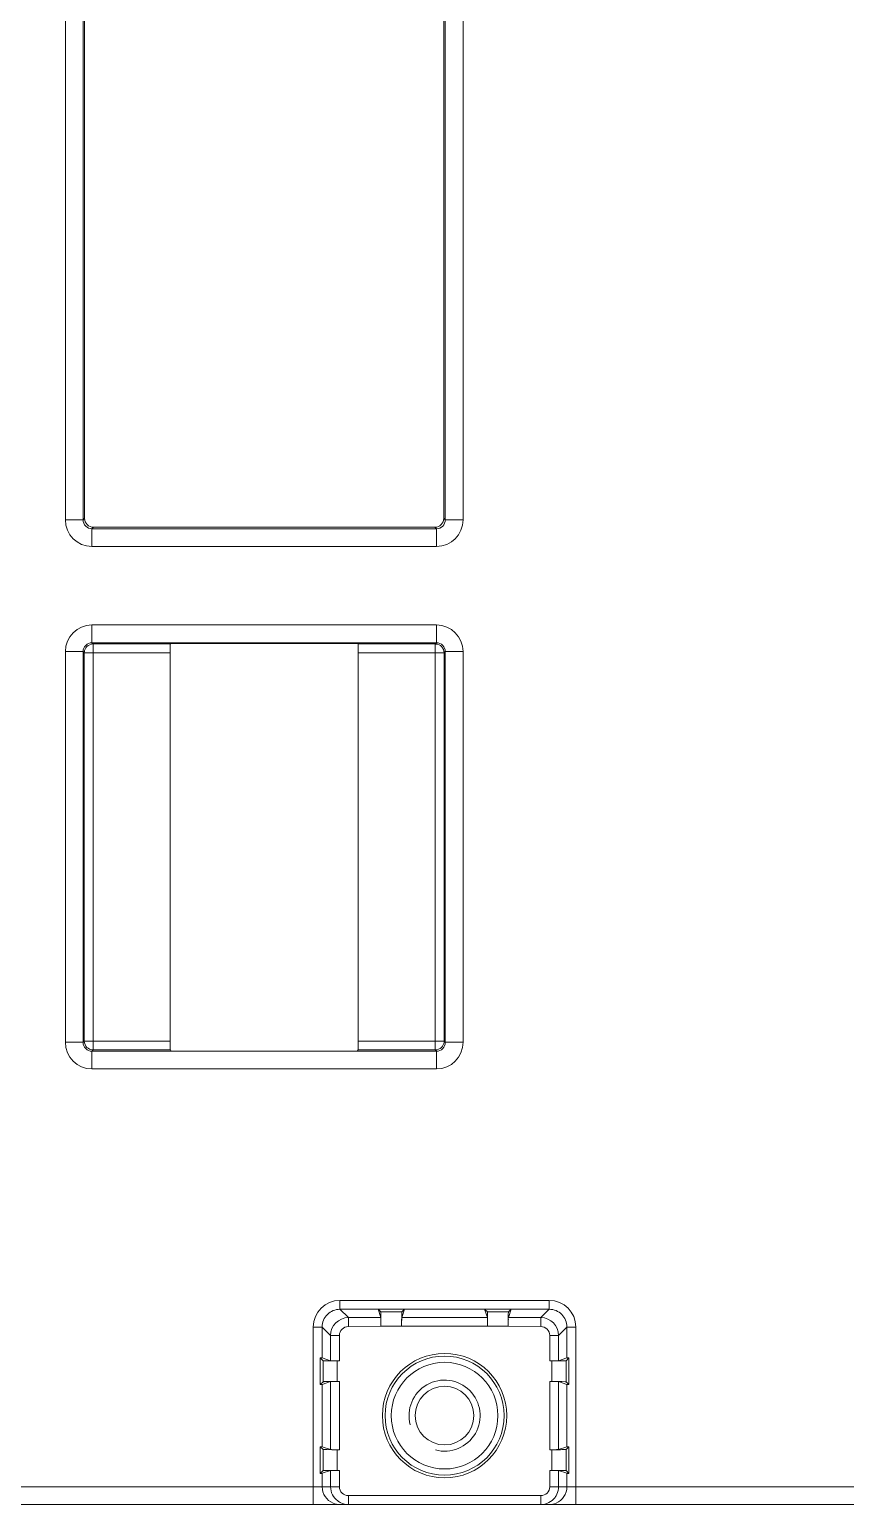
# Model space of a CAD drawing. Header units: millimetres. Extents: x 33157 to 59611, y -29750 to 1750.
# Drawn here: x 55135.6 to 55181.6, y 12.4 to 95.4 of the extents above; entities that cross this region are included whole.
import ezdxf

# ---------------------------------------------------------------- set-up
doc = ezdxf.new("R2010")
doc.units = ezdxf.units.MM
doc.layers.get('0').update_dxf_attribs({"lineweight": 18})

msp = doc.modelspace()

# ---------------------------------------------------------------- linework, layer by layer
at = {"lineweight": 9}
for p, q in [((55137.659, 122.608), (55137.659, 67.776)), ((55138.659, 122.608), (55138.659, 67.776)), ((55138.744, 122.523), (55138.744, 67.861)), ((55158.956, 122.523), (55158.956, 67.861)), ((55159.042, 122.608), (55159.042, 67.776)), ((55160.042, 122.608), (55160.042, 67.776)), ((55139.159, 67.276), (55139.159, 66.276)), ((55158.542, 67.276), (55158.542, 66.276)), ((55139.159, 61.858), (55139.159, 60.858)), ((55158.542, 61.858), (55158.542, 60.858)), ((55139.227, 60.79), (55139.227, 37.944)), ((55158.473, 60.79), (55158.473, 37.944)), ((55137.659, 60.358), (55137.659, 38.376)), ((55138.659, 60.358), (55138.659, 38.376)), ((55138.727, 60.29), (55138.727, 38.444)), ((55143.563, 60.29), (55143.563, 38.444)), ((55154.137, 60.29), (55154.137, 38.444)), ((55158.973, 60.29), (55158.973, 38.444)), ((55159.042, 60.358), (55159.042, 38.376)), ((55160.042, 60.358), (55160.042, 38.376)), ((55139.159, 37.876), (55139.159, 36.876)), ((55158.542, 37.876), (55158.542, 36.876)), ((55153.113, 23.854), (55153.113, 23.354)), ((55164.888, 23.854), (55164.888, 23.354)), ((55153.585, 22.882), (55153.585, 22.382)), ((55164.416, 22.882), (55164.416, 22.382)), ((55151.613, 22.355), (55151.613, 12.367)), ((55152.113, 22.355), (55152.113, 20.613)), ((55152.585, 21.883), (55152.585, 20.455)), ((55153.085, 21.883), (55153.085, 20.451)), ((55164.916, 21.883), (55164.916, 20.451)), ((55165.415, 21.883), (55165.415, 20.455)), ((55165.887, 22.355), (55165.887, 20.613)), ((55166.387, 22.355), (55166.387, 12.367)), ((55152.002, 20.615), (55152.002, 19.119)), ((55152.159, 20.458), (55152.159, 19.276)), ((55152.959, 20.451), (55152.959, 19.283)), ((55165.041, 20.451), (55165.041, 19.283)), ((55165.841, 20.458), (55165.841, 19.276)), ((55165.999, 20.615), (55165.999, 19.119)), ((55152.113, 19.121), (55152.113, 15.613)), ((55152.585, 19.279), (55152.585, 15.455)), ((55153.085, 19.283), (55153.085, 15.451)), ((55164.916, 19.283), (55164.916, 15.451)), ((55165.415, 19.279), (55165.415, 15.455)), ((55165.887, 19.121), (55165.887, 15.613)), ((55152.002, 15.615), (55152.002, 14.119)), ((55152.159, 15.458), (55152.159, 14.276)), ((55152.959, 15.451), (55152.959, 14.283)), ((55165.041, 15.451), (55165.041, 14.283)), ((55165.841, 15.458), (55165.841, 14.276)), ((55165.999, 15.615), (55165.999, 14.119)), ((55152.113, 14.121), (55152.113, 13.367)), ((55152.585, 14.279), (55152.585, 13.367)), ((55153.085, 14.283), (55153.085, 13.367)), ((55164.916, 14.283), (55164.916, 13.367)), ((55165.415, 14.279), (55165.415, 13.367)), ((55165.887, 14.121), (55165.887, 13.367)), ((55153.585, 12.867), (55153.585, 12.367)), ((55164.415, 12.867), (55164.415, 12.367))]:
    msp.add_line(p, q, dxfattribs=at)
for points in [[(55137.659, 67.776), (55137.659, 67.776), (55138.659, 67.776), (55138.659, 67.776)], [(55137.659, 67.776), (55137.659, 66.947), (55138.33, 66.276), (55139.159, 66.276)], [(55138.744, 67.861), (55138.744, 67.861), (55138.659, 67.776), (55138.659, 67.776)], [(55138.744, 67.861), (55138.744, 67.585), (55138.968, 67.361), (55139.244, 67.361)], [(55158.542, 67.276), (55158.542, 67.276), (55139.159, 67.276), (55139.159, 67.276)], [(55158.456, 67.361), (55158.456, 67.361), (55139.244, 67.361), (55139.244, 67.361)], [(55139.244, 67.361), (55139.244, 67.361), (55139.159, 67.276), (55139.159, 67.276)], [(55158.456, 67.361), (55158.732, 67.361), (55158.956, 67.585), (55158.956, 67.861)], [(55158.456, 67.361), (55158.456, 67.361), (55158.542, 67.276), (55158.542, 67.276)], [(55158.542, 66.276), (55159.37, 66.276), (55160.041, 66.947), (55160.042, 67.776)], [(55158.956, 67.861), (55158.956, 67.861), (55159.042, 67.776), (55159.042, 67.776)], [(55160.042, 67.776), (55160.042, 67.776), (55159.042, 67.776), (55159.042, 67.776)], [(55158.542, 66.276), (55158.542, 66.276), (55139.159, 66.276), (55139.159, 66.276)], [(55139.159, 61.858), (55138.33, 61.858), (55137.659, 61.187), (55137.659, 60.358)], [(55139.159, 61.858), (55139.159, 61.858), (55158.542, 61.858), (55158.542, 61.858)], [(55160.042, 60.358), (55160.041, 61.187), (55159.37, 61.858), (55158.542, 61.858)], [(55138.874, 60.644), (55138.795, 60.565), (55138.742, 60.454), (55138.73, 60.344)], [(55139.227, 60.79), (55139.099, 60.79), (55138.964, 60.734), (55138.874, 60.644)], [(55139.159, 60.858), (55139.159, 60.858), (55158.542, 60.858), (55158.542, 60.858)], [(55139.227, 60.79), (55139.227, 60.79), (55139.159, 60.858), (55139.159, 60.858)], [(55143.568, 60.79), (55143.568, 60.79), (55139.227, 60.79), (55139.227, 60.79)], [(55143.598, 60.821), (55143.598, 60.821), (55154.102, 60.821), (55154.102, 60.821)], [(55143.568, 60.79), (55143.565, 60.788), (55143.563, 60.565), (55143.563, 60.29)], [(55143.568, 60.79), (55143.568, 60.79), (55143.598, 60.821), (55143.598, 60.821)], [(55154.133, 60.79), (55154.133, 60.79), (55154.102, 60.821), (55154.102, 60.821)], [(55158.473, 60.79), (55158.473, 60.79), (55154.133, 60.79), (55154.133, 60.79)], [(55154.137, 60.29), (55154.137, 60.565), (55154.135, 60.788), (55154.133, 60.79)], [(55158.542, 60.858), (55158.542, 60.858), (55158.473, 60.79), (55158.473, 60.79)], [(55158.527, 60.787), (55158.509, 60.789), (55158.491, 60.79), (55158.473, 60.79)], [(55158.827, 60.644), (55158.749, 60.722), (55158.637, 60.775), (55158.527, 60.787)], [(55158.973, 60.29), (55158.973, 60.418), (55158.917, 60.553), (55158.827, 60.644)], [(55137.659, 60.358), (55137.659, 60.358), (55138.659, 60.358), (55138.659, 60.358)], [(55138.727, 60.29), (55138.727, 60.29), (55138.659, 60.358), (55138.659, 60.358)], [(55138.727, 60.29), (55138.727, 60.29), (55143.563, 60.29), (55143.563, 60.29)], [(55138.73, 60.344), (55138.728, 60.326), (55138.727, 60.308), (55138.727, 60.29)], [(55158.973, 60.29), (55158.973, 60.29), (55154.137, 60.29), (55154.137, 60.29)], [(55159.042, 60.358), (55159.042, 60.358), (55158.973, 60.29), (55158.973, 60.29)], [(55160.042, 60.358), (55160.042, 60.358), (55159.042, 60.358), (55159.042, 60.358)], [(55137.659, 38.376), (55137.659, 38.376), (55138.659, 38.376), (55138.659, 38.376)], [(55137.659, 38.376), (55137.659, 37.547), (55138.33, 36.876), (55139.159, 36.876)], [(55138.727, 38.444), (55138.727, 38.444), (55138.659, 38.376), (55138.659, 38.376)], [(55138.727, 38.444), (55138.727, 38.444), (55143.563, 38.444), (55143.563, 38.444)], [(55138.727, 38.444), (55138.727, 38.316), (55138.783, 38.18), (55138.874, 38.09)], [(55143.563, 38.444), (55143.563, 38.169), (55143.565, 37.946), (55143.568, 37.944)], [(55154.137, 38.444), (55154.137, 38.444), (55158.973, 38.444), (55158.973, 38.444)], [(55154.133, 37.944), (55154.135, 37.946), (55154.137, 38.169), (55154.137, 38.444)], [(55158.542, 36.876), (55159.37, 36.876), (55160.041, 37.547), (55160.042, 38.376)], [(55158.827, 38.09), (55158.905, 38.169), (55158.959, 38.28), (55158.97, 38.39)], [(55158.97, 38.39), (55158.972, 38.408), (55158.973, 38.426), (55158.973, 38.444)], [(55158.973, 38.444), (55158.973, 38.444), (55159.042, 38.376), (55159.042, 38.376)], [(55160.042, 38.376), (55160.042, 38.376), (55159.042, 38.376), (55159.042, 38.376)], [(55138.874, 38.09), (55138.952, 38.012), (55139.063, 37.959), (55139.174, 37.947)], [(55158.542, 37.876), (55158.542, 37.876), (55139.159, 37.876), (55139.159, 37.876)], [(55139.227, 37.944), (55139.227, 37.944), (55139.159, 37.876), (55139.159, 37.876)], [(55139.174, 37.947), (55139.191, 37.945), (55139.209, 37.944), (55139.227, 37.944)], [(55139.227, 37.944), (55139.227, 37.944), (55143.568, 37.944), (55143.568, 37.944)], [(55143.568, 37.944), (55143.568, 37.944), (55143.598, 37.913), (55143.598, 37.913)], [(55154.133, 37.944), (55154.133, 37.944), (55154.102, 37.913), (55154.102, 37.913)], [(55154.133, 37.944), (55154.133, 37.944), (55158.473, 37.944), (55158.473, 37.944)], [(55158.473, 37.944), (55158.601, 37.944), (55158.737, 38), (55158.827, 38.09)], [(55158.473, 37.944), (55158.473, 37.944), (55158.542, 37.876), (55158.542, 37.876)], [(55158.542, 36.876), (55158.542, 36.876), (55139.159, 36.876), (55139.159, 36.876)], [(55153.113, 23.854), (55152.284, 23.854), (55151.613, 23.183), (55151.613, 22.355)], [(55164.888, 23.854), (55164.888, 23.854), (55153.113, 23.854), (55153.113, 23.854)], [(55155.254, 23.354), (55155.254, 23.354), (55153.113, 23.354), (55153.113, 23.354)], [(55153.585, 22.882), (55153.585, 22.882), (55153.113, 23.354), (55153.113, 23.354)], [(55156.747, 23.363), (55156.747, 23.363), (55155.254, 23.363), (55155.254, 23.363)], [(55155.254, 23.363), (55155.254, 23.363), (55155.254, 23.363), (55155.254, 23.363)], [(55155.409, 23.208), (55155.409, 23.208), (55155.254, 23.358), (55155.254, 23.358)], [(55155.254, 23.354), (55155.254, 23.354), (55155.412, 22.882), (55155.412, 22.882)], [(55156.746, 23.354), (55156.746, 23.354), (55156.589, 22.882), (55156.589, 22.882)], [(55156.591, 23.208), (55156.591, 23.208), (55156.747, 23.363), (55156.747, 23.363)], [(55161.254, 23.354), (55161.254, 23.354), (55156.746, 23.354), (55156.746, 23.354)], [(55162.747, 23.363), (55162.747, 23.363), (55161.254, 23.363), (55161.254, 23.363)], [(55161.254, 23.363), (55161.254, 23.363), (55161.254, 23.363), (55161.254, 23.363)], [(55161.409, 23.208), (55161.409, 23.208), (55161.254, 23.358), (55161.254, 23.358)], [(55161.254, 23.354), (55161.254, 23.354), (55161.412, 22.882), (55161.412, 22.882)], [(55162.746, 23.354), (55162.746, 23.354), (55162.589, 22.882), (55162.589, 22.882)], [(55162.591, 23.208), (55162.591, 23.208), (55162.747, 23.363), (55162.747, 23.363)], [(55164.888, 23.354), (55164.888, 23.354), (55162.746, 23.354), (55162.746, 23.354)], [(55164.416, 22.882), (55164.416, 22.882), (55164.888, 23.354), (55164.888, 23.354)], [(55166.387, 22.355), (55166.387, 23.183), (55165.716, 23.854), (55164.888, 23.854)], [(55153.585, 22.882), (55153.033, 22.882), (55152.585, 22.435), (55152.585, 21.883)], [(55155.412, 22.882), (55155.412, 22.882), (55153.585, 22.882), (55153.585, 22.882)], [(55156.591, 23.208), (55156.591, 23.208), (55155.409, 23.208), (55155.409, 23.208)], [(55161.412, 22.882), (55161.412, 22.882), (55156.589, 22.882), (55156.589, 22.882)], [(55162.591, 23.208), (55162.591, 23.208), (55161.409, 23.208), (55161.409, 23.208)], [(55164.416, 22.882), (55164.416, 22.882), (55162.589, 22.882), (55162.589, 22.882)], [(55165.415, 21.883), (55165.415, 22.435), (55164.968, 22.882), (55164.416, 22.882)], [(55151.613, 22.355), (55151.613, 22.355), (55152.113, 22.355), (55152.113, 22.355)], [(55152.585, 21.883), (55152.585, 21.883), (55152.113, 22.355), (55152.113, 22.355)], [(55153.085, 21.883), (55153.085, 21.883), (55152.585, 21.883), (55152.585, 21.883)], [(55155.416, 22.395), (55155.416, 22.395), (55153.585, 22.382), (55153.585, 22.382)], [(55162.584, 22.395), (55162.584, 22.395), (55155.416, 22.395), (55155.416, 22.395)], [(55164.416, 22.382), (55164.416, 22.382), (55162.584, 22.395), (55162.584, 22.395)], [(55164.916, 21.883), (55164.916, 21.883), (55165.415, 21.883), (55165.415, 21.883)], [(55165.415, 21.883), (55165.415, 21.883), (55165.887, 22.355), (55165.887, 22.355)], [(55166.387, 22.355), (55166.387, 22.355), (55165.887, 22.355), (55165.887, 22.355)], [(55152.159, 20.458), (55152.159, 20.458), (55152.002, 20.615), (55152.002, 20.615)], [(55152.113, 20.613), (55152.11, 20.614), (55152.071, 20.615), (55152.002, 20.615)], [(55152.113, 20.613), (55152.113, 20.613), (55152.585, 20.455), (55152.585, 20.455)], [(55152.159, 20.458), (55152.163, 20.454), (55152.52, 20.451), (55152.959, 20.451)], [(55152.585, 20.455), (55152.592, 20.453), (55152.814, 20.451), (55153.085, 20.451)], [(55153.085, 20.451), (55153.085, 20.451), (55152.959, 20.451), (55152.959, 20.451)], [(55164.916, 20.451), (55164.916, 20.451), (55165.041, 20.451), (55165.041, 20.451)], [(55165.887, 20.613), (55165.887, 20.613), (55165.415, 20.455), (55165.415, 20.455)], [(55165.841, 20.458), (55165.841, 20.458), (55165.999, 20.615), (55165.999, 20.615)], [(55165.999, 20.615), (55165.929, 20.615), (55165.89, 20.614), (55165.887, 20.613)], [(55152.159, 19.276), (55152.159, 19.276), (55152.002, 19.119), (55152.002, 19.119)], [(55152.002, 19.119), (55152.071, 19.119), (55152.11, 19.12), (55152.113, 19.121)], [(55152.113, 19.121), (55152.113, 19.121), (55152.585, 19.279), (55152.585, 19.279)], [(55153.085, 19.283), (55153.085, 19.283), (55152.959, 19.283), (55152.959, 19.283)], [(55164.916, 19.283), (55164.916, 19.283), (55165.041, 19.283), (55165.041, 19.283)], [(55165.415, 19.279), (55165.408, 19.281), (55165.187, 19.283), (55164.916, 19.283)], [(55165.841, 19.276), (55165.838, 19.28), (55165.48, 19.283), (55165.041, 19.283)], [(55165.887, 19.121), (55165.887, 19.121), (55165.415, 19.279), (55165.415, 19.279)], [(55165.841, 19.276), (55165.841, 19.276), (55165.999, 19.119), (55165.999, 19.119)], [(55165.887, 19.121), (55165.89, 19.12), (55165.929, 19.119), (55165.999, 19.119)], [(55152.159, 15.458), (55152.159, 15.458), (55152.002, 15.615), (55152.002, 15.615)], [(55152.113, 15.613), (55152.11, 15.614), (55152.071, 15.615), (55152.002, 15.615)], [(55152.113, 15.613), (55152.113, 15.613), (55152.585, 15.455), (55152.585, 15.455)], [(55152.159, 15.458), (55152.163, 15.454), (55152.52, 15.451), (55152.959, 15.451)], [(55152.585, 15.455), (55152.592, 15.453), (55152.814, 15.451), (55153.085, 15.451)], [(55153.085, 15.451), (55153.085, 15.451), (55152.959, 15.451), (55152.959, 15.451)], [(55164.916, 15.451), (55164.916, 15.451), (55165.041, 15.451), (55165.041, 15.451)], [(55165.887, 15.613), (55165.887, 15.613), (55165.415, 15.455), (55165.415, 15.455)], [(55165.841, 15.458), (55165.841, 15.458), (55165.999, 15.615), (55165.999, 15.615)], [(55165.999, 15.615), (55165.929, 15.615), (55165.89, 15.614), (55165.887, 15.613)], [(55152.159, 14.276), (55152.159, 14.276), (55152.002, 14.119), (55152.002, 14.119)], [(55152.002, 14.119), (55152.071, 14.119), (55152.11, 14.12), (55152.113, 14.121)], [(55152.113, 14.121), (55152.113, 14.121), (55152.585, 14.279), (55152.585, 14.279)], [(55153.085, 14.283), (55153.085, 14.283), (55152.959, 14.283), (55152.959, 14.283)], [(55164.916, 14.283), (55164.916, 14.283), (55165.041, 14.283), (55165.041, 14.283)], [(55165.415, 14.279), (55165.408, 14.281), (55165.187, 14.283), (55164.916, 14.283)], [(55165.841, 14.276), (55165.838, 14.28), (55165.48, 14.283), (55165.041, 14.283)], [(55165.887, 14.121), (55165.887, 14.121), (55165.415, 14.279), (55165.415, 14.279)], [(55165.841, 14.276), (55165.841, 14.276), (55165.999, 14.119), (55165.999, 14.119)], [(55165.887, 14.121), (55165.89, 14.12), (55165.929, 14.119), (55165.999, 14.119)], [(55119.916, 13.367), (55119.916, 13.367), (55153.085, 13.367), (55153.085, 13.367)], [(55152.113, 13.367), (55152.113, 12.963), (55152.357, 12.598), (55152.73, 12.443)], [(55152.585, 13.367), (55152.585, 13.051), (55152.734, 12.754), (55152.987, 12.565)], [(55153.085, 13.367), (55153.085, 13.091), (55153.309, 12.867), (55153.585, 12.867)], [(55164.415, 12.867), (55164.692, 12.867), (55164.916, 13.091), (55164.916, 13.367)], [(55164.916, 13.367), (55164.916, 13.367), (55198.085, 13.367), (55198.085, 13.367)], [(55165.27, 12.443), (55165.644, 12.598), (55165.887, 12.963), (55165.887, 13.367)], [(55165.323, 12.946), (55165.383, 13.076), (55165.415, 13.223), (55165.415, 13.367)], [(55152.987, 12.565), (55153.042, 12.524), (55153.102, 12.489), (55153.164, 12.46)], [(55153.164, 12.46), (55153.295, 12.399), (55153.441, 12.367), (55153.585, 12.367)], [(55153.585, 12.867), (55153.585, 12.867), (55164.415, 12.867), (55164.415, 12.867)], [(55164.415, 12.367), (55164.731, 12.367), (55165.028, 12.516), (55165.217, 12.769)], [(55165.217, 12.769), (55165.258, 12.824), (55165.294, 12.884), (55165.323, 12.946)], [(54962.613, 12.367), (54962.613, 12.367), (55225.5, 12.367), (55225.5, 12.367)], [(55152.73, 12.443), (55152.85, 12.393), (55152.983, 12.367), (55153.113, 12.367)], [(55165.27, 12.443), (55165.15, 12.393), (55165.018, 12.367), (55164.888, 12.367)]]:
    msp.add_open_spline(points, degree=3, dxfattribs=at)
for points, knots in [([(55138.659, 67.776), (55138.659, 67.643), (55138.712, 67.516), (55138.805, 67.422), (55138.899, 67.328), (55139.026, 67.276), (55139.159, 67.276)], [0, 0, 0, 0, 172000.264022, 172000.264022, 172000.264022, 344000.528045, 344000.528045, 344000.528045, 344000.528045]), ([(55158.542, 67.276), (55158.674, 67.276), (55158.801, 67.328), (55158.895, 67.422), (55158.989, 67.516), (55159.042, 67.643), (55159.042, 67.776)], [0, 0, 0, 0, 172062.917189, 172062.917189, 172062.917189, 344125.834377, 344125.834377, 344125.834377, 344125.834377]), ([(55139.159, 60.858), (55139.026, 60.858), (55138.899, 60.806), (55138.805, 60.712), (55138.712, 60.618), (55138.659, 60.491), (55138.659, 60.358)], [0, 0, 0, 0, 172010.790357, 172010.790357, 172010.790357, 344021.580714, 344021.580714, 344021.580714, 344021.580714]), ([(55159.042, 60.358), (55159.042, 60.491), (55158.989, 60.618), (55158.895, 60.712), (55158.801, 60.806), (55158.674, 60.858), (55158.542, 60.858)], [0, 0, 0, 0, 172073.443737, 172073.443737, 172073.443737, 344146.887474, 344146.887474, 344146.887474, 344146.887474]), ([(55138.659, 38.376), (55138.659, 38.243), (55138.712, 38.116), (55138.805, 38.022), (55138.899, 37.928), (55139.026, 37.876), (55139.159, 37.876)], [0, 0, 0, 0, 172046.084581, 172046.084581, 172046.084581, 344092.169161, 344092.169161, 344092.169161, 344092.169161]), ([(55158.542, 37.876), (55158.674, 37.876), (55158.801, 37.928), (55158.895, 38.022), (55158.989, 38.116), (55159.042, 38.243), (55159.042, 38.376)], [0, 0, 0, 0, 172108.737706, 172108.737706, 172108.737706, 344217.475413, 344217.475413, 344217.475413, 344217.475413]), ([(55153.113, 23.354), (55152.847, 23.354), (55152.593, 23.249), (55152.406, 23.062), (55152.218, 22.874), (55152.113, 22.62), (55152.113, 22.355)], [0, 0, 0, 0, 172111.528888, 172111.528888, 172111.528888, 344223.057776, 344223.057776, 344223.057776, 344223.057776]), ([(55165.887, 22.355), (55165.888, 22.62), (55165.782, 22.874), (55165.595, 23.062), (55165.407, 23.249), (55165.153, 23.354), (55164.888, 23.354)], [0, 0, 0, 0, 172152.589107, 172152.589107, 172152.589107, 344305.178213, 344305.178213, 344305.178213, 344305.178213]), ([(55155.416, 22.395), (55155.416, 22.498), (55155.416, 22.601), (55155.416, 22.704), (55155.415, 22.75), (55155.415, 22.797), (55155.415, 22.844), (55155.415, 22.885), (55155.415, 22.926), (55155.414, 22.967), (55155.414, 23), (55155.413, 23.034), (55155.413, 23.068), (55155.413, 23.094), (55155.414, 23.12), (55155.412, 23.144), (55155.41, 23.159), (55155.408, 23.174), (55155.41, 23.191), (55155.411, 23.197), (55155.413, 23.204), (55155.409, 23.208)], [0, 0, 0, 0, 144271.066275, 144271.066275, 144271.066275, 288542.132551, 288542.132551, 288542.132551, 432813.198826, 432813.198826, 432813.198826, 577084.265101, 577084.265101, 577084.265101, 721355.331377, 721355.331377, 721355.331377, 865626.397652, 865626.397652, 865626.397652, 1009897.463928, 1009897.463928, 1009897.463928, 1009897.463928]), ([(55155.416, 22.395), (55155.416, 22.457), (55155.415, 22.518), (55155.416, 22.579), (55155.416, 22.632), (55155.417, 22.684), (55155.415, 22.736), (55155.413, 22.771), (55155.411, 22.806), (55155.413, 22.842), (55155.414, 22.855), (55155.416, 22.869), (55155.412, 22.882)], [0, 0, 0, 0, 152625.658713, 152625.658713, 152625.658713, 305251.317425, 305251.317425, 305251.317425, 457876.976138, 457876.976138, 457876.976138, 610502.634851, 610502.634851, 610502.634851, 610502.634851]), ([(55156.591, 23.208), (55156.587, 23.204), (55156.589, 23.197), (55156.59, 23.191), (55156.593, 23.174), (55156.59, 23.159), (55156.589, 23.144), (55156.586, 23.12), (55156.587, 23.094), (55156.587, 23.068), (55156.588, 23.034), (55156.587, 23), (55156.586, 22.967), (55156.586, 22.926), (55156.586, 22.885), (55156.586, 22.844), (55156.585, 22.797), (55156.585, 22.75), (55156.585, 22.704), (55156.584, 22.601), (55156.584, 22.498), (55156.584, 22.395)], [0, 0, 0, 0, 144274.34021, 144274.34021, 144274.34021, 288548.680421, 288548.680421, 288548.680421, 432823.020631, 432823.020631, 432823.020631, 577097.360841, 577097.360841, 577097.360841, 721371.701051, 721371.701051, 721371.701051, 865646.041262, 865646.041262, 865646.041262, 1009920.381472, 1009920.381472, 1009920.381472, 1009920.381472]), ([(55156.584, 22.395), (55156.584, 22.457), (55156.585, 22.518), (55156.585, 22.579), (55156.585, 22.632), (55156.584, 22.684), (55156.586, 22.736), (55156.587, 22.771), (55156.59, 22.806), (55156.587, 22.842), (55156.586, 22.855), (55156.584, 22.869), (55156.589, 22.882)], [0, 0, 0, 0, 152628.899614, 152628.899614, 152628.899614, 305257.799229, 305257.799229, 305257.799229, 457886.698843, 457886.698843, 457886.698843, 610515.598457, 610515.598457, 610515.598457, 610515.598457]), ([(55161.416, 22.395), (55161.416, 22.498), (55161.416, 22.601), (55161.416, 22.704), (55161.415, 22.75), (55161.415, 22.797), (55161.415, 22.844), (55161.415, 22.885), (55161.415, 22.926), (55161.414, 22.967), (55161.414, 23), (55161.413, 23.034), (55161.413, 23.068), (55161.413, 23.094), (55161.414, 23.12), (55161.412, 23.144), (55161.41, 23.159), (55161.408, 23.174), (55161.41, 23.191), (55161.411, 23.197), (55161.413, 23.204), (55161.409, 23.208)], [0, 0, 0, 0, 144286.763739, 144286.763739, 144286.763739, 288573.527478, 288573.527478, 288573.527478, 432860.291217, 432860.291217, 432860.291217, 577147.054955, 577147.054955, 577147.054955, 721433.818694, 721433.818694, 721433.818694, 865720.582433, 865720.582433, 865720.582433, 1010007.346172, 1010007.346172, 1010007.346172, 1010007.346172]), ([(55161.416, 22.395), (55161.416, 22.457), (55161.415, 22.518), (55161.416, 22.579), (55161.416, 22.632), (55161.417, 22.684), (55161.415, 22.736), (55161.413, 22.771), (55161.411, 22.806), (55161.413, 22.842), (55161.414, 22.855), (55161.416, 22.869), (55161.412, 22.882)], [0, 0, 0, 0, 152642.265313, 152642.265313, 152642.265313, 305284.530627, 305284.530627, 305284.530627, 457926.79594, 457926.79594, 457926.79594, 610569.061253, 610569.061253, 610569.061253, 610569.061253]), ([(55162.591, 23.208), (55162.587, 23.204), (55162.589, 23.197), (55162.59, 23.191), (55162.593, 23.174), (55162.59, 23.159), (55162.589, 23.144), (55162.586, 23.12), (55162.587, 23.094), (55162.587, 23.068), (55162.588, 23.034), (55162.587, 23), (55162.586, 22.967), (55162.586, 22.926), (55162.586, 22.885), (55162.586, 22.844), (55162.585, 22.797), (55162.585, 22.75), (55162.585, 22.704), (55162.584, 22.601), (55162.584, 22.498), (55162.584, 22.395)], [0, 0, 0, 0, 144290.037674, 144290.037674, 144290.037674, 288580.075348, 288580.075348, 288580.075348, 432870.113021, 432870.113021, 432870.113021, 577160.150695, 577160.150695, 577160.150695, 721450.188369, 721450.188369, 721450.188369, 865740.226043, 865740.226043, 865740.226043, 1010030.263716, 1010030.263716, 1010030.263716, 1010030.263716]), ([(55162.584, 22.395), (55162.584, 22.457), (55162.585, 22.518), (55162.585, 22.579), (55162.585, 22.632), (55162.584, 22.684), (55162.586, 22.736), (55162.587, 22.771), (55162.59, 22.806), (55162.587, 22.842), (55162.586, 22.855), (55162.584, 22.869), (55162.589, 22.882)], [0, 0, 0, 0, 152645.506215, 152645.506215, 152645.506215, 305291.01243, 305291.01243, 305291.01243, 457936.518645, 457936.518645, 457936.518645, 610582.02486, 610582.02486, 610582.02486, 610582.02486]), ([(55153.585, 22.382), (55153.452, 22.382), (55153.325, 22.33), (55153.231, 22.236), (55153.137, 22.142), (55153.085, 22.015), (55153.085, 21.883)], [0, 0, 0, 0, 172115.80174, 172115.80174, 172115.80174, 344231.60348, 344231.60348, 344231.60348, 344231.60348]), ([(55164.916, 21.883), (55164.916, 22.015), (55164.863, 22.142), (55164.769, 22.236), (55164.675, 22.33), (55164.548, 22.382), (55164.416, 22.382)], [0, 0, 0, 0, 172151.761923, 172151.761923, 172151.761923, 344303.523847, 344303.523847, 344303.523847, 344303.523847]), ([(55162.5, 17.367), (55162.5, 19.3), (55160.933, 20.867), (55159, 20.867), (55157.067, 20.867), (55155.5, 19.3), (55155.5, 17.367), (55155.5, 15.434), (55157.067, 13.867), (55159, 13.867), (55160.933, 13.867), (55162.5, 15.434), (55162.5, 17.367)], [0, 0, 0, 0, 152629.981452, 152629.981452, 152629.981452, 305259.962905, 305259.962905, 305259.962905, 457889.944357, 457889.944357, 457889.944357, 610519.925809, 610519.925809, 610519.925809, 610519.925809]), ([(55162.35, 17.367), (55162.35, 19.217), (55160.85, 20.717), (55159, 20.717), (55157.15, 20.717), (55155.65, 19.217), (55155.65, 17.367), (55155.65, 15.517), (55157.15, 14.017), (55159, 14.017), (55160.85, 14.017), (55162.35, 15.517), (55162.35, 17.367)], [0, 0, 0, 0, 152630.549131, 152630.549131, 152630.549131, 305261.098263, 305261.098263, 305261.098263, 457891.647394, 457891.647394, 457891.647394, 610522.196526, 610522.196526, 610522.196526, 610522.196526]), ([(55162, 17.367), (55162, 19.024), (55160.657, 20.367), (55159, 20.367), (55157.343, 20.367), (55156, 19.024), (55156, 17.367), (55156, 15.71), (55157.343, 14.367), (55159, 14.367), (55160.657, 14.367), (55162, 15.71), (55162, 17.367)], [0, 0, 0, 0, 152631.873836, 152631.873836, 152631.873836, 305263.747671, 305263.747671, 305263.747671, 457895.621507, 457895.621507, 457895.621507, 610527.495343, 610527.495343, 610527.495343, 610527.495343]), ([(55165.014, 20.451), (55165.118, 20.451), (55165.222, 20.451), (55165.326, 20.452), (55165.374, 20.452), (55165.421, 20.452), (55165.469, 20.452), (55165.511, 20.452), (55165.553, 20.452), (55165.594, 20.453), (55165.629, 20.454), (55165.663, 20.454), (55165.698, 20.454), (55165.724, 20.454), (55165.751, 20.453), (55165.776, 20.455), (55165.791, 20.457), (55165.806, 20.459), (55165.824, 20.457), (55165.83, 20.456), (55165.837, 20.454), (55165.841, 20.458)], [0, 0, 0, 0, 144300.5292, 144300.5292, 144300.5292, 288601.0584, 288601.0584, 288601.0584, 432901.587601, 432901.587601, 432901.587601, 577202.116801, 577202.116801, 577202.116801, 721502.646001, 721502.646001, 721502.646001, 865803.175201, 865803.175201, 865803.175201, 1010103.704402, 1010103.704402, 1010103.704402, 1010103.704402]), ([(55165.014, 20.451), (55165.065, 20.451), (55165.116, 20.452), (55165.167, 20.452), (55165.21, 20.452), (55165.253, 20.451), (55165.296, 20.453), (55165.325, 20.454), (55165.353, 20.456), (55165.383, 20.454), (55165.394, 20.453), (55165.405, 20.452), (55165.415, 20.455)], [0, 0, 0, 0, 152655.96853, 152655.96853, 152655.96853, 305311.937061, 305311.937061, 305311.937061, 457967.905591, 457967.905591, 457967.905591, 610623.874121, 610623.874121, 610623.874121, 610623.874121]), ([(55152.987, 19.283), (55152.883, 19.283), (55152.778, 19.283), (55152.674, 19.282), (55152.627, 19.282), (55152.579, 19.282), (55152.532, 19.282), (55152.49, 19.282), (55152.448, 19.281), (55152.406, 19.281), (55152.372, 19.28), (55152.337, 19.279), (55152.302, 19.28), (55152.276, 19.28), (55152.25, 19.281), (55152.225, 19.279), (55152.209, 19.277), (55152.194, 19.274), (55152.176, 19.277), (55152.17, 19.278), (55152.163, 19.28), (55152.159, 19.276)], [0, 0, 0, 0, 144267.756357, 144267.756357, 144267.756357, 288535.512714, 288535.512714, 288535.512714, 432803.269071, 432803.269071, 432803.269071, 577071.025428, 577071.025428, 577071.025428, 721338.781785, 721338.781785, 721338.781785, 865606.538141, 865606.538141, 865606.538141, 1009874.294498, 1009874.294498, 1009874.294498, 1009874.294498]), ([(55152.987, 19.283), (55152.936, 19.283), (55152.885, 19.282), (55152.834, 19.282), (55152.79, 19.282), (55152.747, 19.283), (55152.704, 19.281), (55152.676, 19.28), (55152.647, 19.278), (55152.618, 19.28), (55152.607, 19.281), (55152.595, 19.282), (55152.585, 19.279)], [0, 0, 0, 0, 152623.000992, 152623.000992, 152623.000992, 305246.001985, 305246.001985, 305246.001985, 457869.002977, 457869.002977, 457869.002977, 610492.003969, 610492.003969, 610492.003969, 610492.003969]), ([(55158.483, 15.435), (55159.357, 15.201), (55160.28, 15.583), (55160.732, 16.367), (55161.185, 17.151), (55161.055, 18.141), (55160.414, 18.781), (55159.774, 19.421), (55158.784, 19.552), (55158, 19.099), (55157.216, 18.646), (55156.834, 17.724), (55157.068, 16.849)], [0, 0, 0, 0, 152639.24008, 152639.24008, 152639.24008, 305278.48016, 305278.48016, 305278.48016, 457917.72024, 457917.72024, 457917.72024, 610556.960321, 610556.960321, 610556.960321, 610556.960321]), ([(55160.65, 17.367), (55160.65, 18.278), (55159.911, 19.017), (55159, 19.017), (55158.089, 19.017), (55157.35, 18.278), (55157.35, 17.367), (55157.35, 16.456), (55158.089, 15.717), (55159, 15.717), (55159.911, 15.717), (55160.65, 16.456), (55160.65, 17.367)], [0, 0, 0, 0, 152636.9837, 152636.9837, 152636.9837, 305273.967401, 305273.967401, 305273.967401, 457910.951101, 457910.951101, 457910.951101, 610547.934801, 610547.934801, 610547.934801, 610547.934801]), ([(55165.014, 15.451), (55165.118, 15.451), (55165.222, 15.451), (55165.326, 15.452), (55165.374, 15.452), (55165.421, 15.452), (55165.469, 15.452), (55165.511, 15.452), (55165.553, 15.452), (55165.594, 15.453), (55165.629, 15.454), (55165.663, 15.454), (55165.698, 15.454), (55165.724, 15.454), (55165.751, 15.453), (55165.776, 15.455), (55165.791, 15.457), (55165.806, 15.459), (55165.824, 15.457), (55165.83, 15.456), (55165.837, 15.454), (55165.841, 15.458)], [0, 0, 0, 0, 144306.709744, 144306.709744, 144306.709744, 288613.419489, 288613.419489, 288613.419489, 432920.129233, 432920.129233, 432920.129233, 577226.838977, 577226.838977, 577226.838977, 721533.548722, 721533.548722, 721533.548722, 865840.258466, 865840.258466, 865840.258466, 1010146.968211, 1010146.968211, 1010146.968211, 1010146.968211]), ([(55165.014, 15.451), (55165.065, 15.451), (55165.116, 15.452), (55165.167, 15.452), (55165.21, 15.452), (55165.253, 15.451), (55165.296, 15.453), (55165.325, 15.454), (55165.353, 15.456), (55165.383, 15.454), (55165.394, 15.453), (55165.405, 15.452), (55165.415, 15.455)], [0, 0, 0, 0, 152662.884747, 152662.884747, 152662.884747, 305325.769495, 305325.769495, 305325.769495, 457988.654242, 457988.654242, 457988.654242, 610651.53899, 610651.53899, 610651.53899, 610651.53899]), ([(55152.987, 14.283), (55152.883, 14.283), (55152.778, 14.283), (55152.674, 14.282), (55152.627, 14.282), (55152.579, 14.282), (55152.532, 14.282), (55152.49, 14.282), (55152.448, 14.281), (55152.406, 14.281), (55152.372, 14.28), (55152.337, 14.279), (55152.302, 14.28), (55152.276, 14.28), (55152.25, 14.281), (55152.225, 14.279), (55152.209, 14.277), (55152.194, 14.274), (55152.176, 14.277), (55152.17, 14.278), (55152.163, 14.28), (55152.159, 14.276)], [0, 0, 0, 0, 144273.937087, 144273.937087, 144273.937087, 288547.874174, 288547.874174, 288547.874174, 432821.811261, 432821.811261, 432821.811261, 577095.748348, 577095.748348, 577095.748348, 721369.685435, 721369.685435, 721369.685435, 865643.622522, 865643.622522, 865643.622522, 1009917.559609, 1009917.559609, 1009917.559609, 1009917.559609]), ([(55152.987, 14.283), (55152.936, 14.283), (55152.885, 14.282), (55152.834, 14.282), (55152.79, 14.282), (55152.747, 14.283), (55152.704, 14.281), (55152.676, 14.28), (55152.647, 14.278), (55152.618, 14.28), (55152.607, 14.281), (55152.595, 14.282), (55152.585, 14.279)], [0, 0, 0, 0, 152629.917414, 152629.917414, 152629.917414, 305259.834828, 305259.834828, 305259.834828, 457889.752241, 457889.752241, 457889.752241, 610519.669655, 610519.669655, 610519.669655, 610519.669655])]:
    msp.add_open_spline(points, degree=3, knots=knots, dxfattribs=at)

doc.saveas('drawing.dxf')
